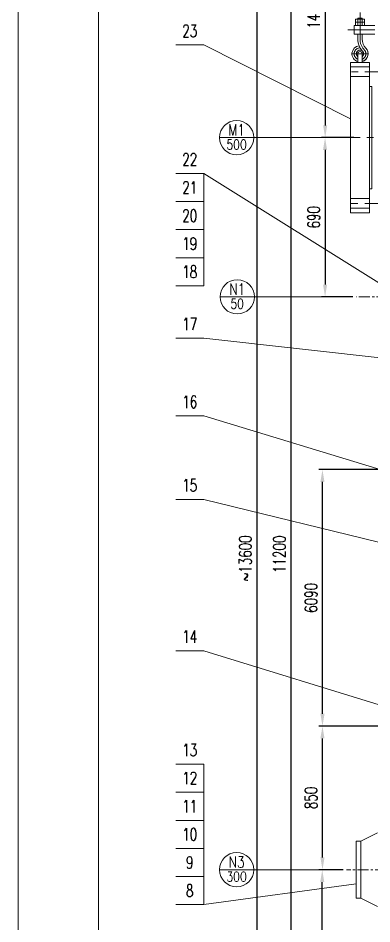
# Model space of a CAD drawing. Header units: millimetres. Extents: x -20190 to -19596, y -22267 to -21426.
# Drawn here: x -20190.3 to -20089.5, y -21884.9 to -21627.1 of the extents above; entities that cross this region are included whole.
import ezdxf
from ezdxf.enums import TextEntityAlignment as Align

# ---------------------------------------------------------------- set-up
doc = ezdxf.new("R2010")
doc.units = ezdxf.units.MM
doc.linetypes.add('CENTER', pattern=[50.8, 31.75, -6.35, 6.35, -6.35])
for name, color, linetype, lineweight in [('1粗实线', 2, 'Continuous', 50), ('2', 7, 'Continuous', 20), ('4中心线', 1, 'CENTER', 15)]:
    doc.layers.add(name, color=color, linetype=linetype, lineweight=lineweight)
doc.layers.add('CEN', color=1, linetype='CENTER')
doc.styles.add('PC_TEXTSTYLE', font='romans.shx', dxfattribs={"width": 0.8, "bigfont": 'gbcbig.shx'})
doc.styles.add('SPM', font='romans.shx', dxfattribs={"width": 0.71, "height": 3.5, "bigfont": 'gbcbig.shx'})
doc.dimstyles.new('SPM-20', dxfattribs={"dimtxt": 3.5, "dimasz": 3.5, "dimexe": 1, "dimexo": 1, "dimgap": 1.5, "dimtad": 1, "dimlfac": 20, "dimdsep": 46, "dimtxsty": 'SPM', "dimcen": 3.5, "dimclrd": 3, "dimclre": 3, "dimclrt": 3, "dimadec": 0, "dimazin": 0, "dimtfac": 1, "dimtmove": 0, "dimatfit": 3, "dimfxl": 1.25, "dimarcsym": 1})

# ---------------------------------------------------------------- blocks, each defined once
blk = doc.blocks.new('*D115')
at = {"layer": '2', "color": 7, "lineweight": -2}
for p, q in [((-20097.73, -21869.5), (-20104.67, -21869.5)), ((-20103.67, -21947.12), (-20103.67, -21873)), ((-20065.99, -21950.62), (-20104.67, -21950.62))]:
    blk.add_line(p, q, dxfattribs=at)
at = {"layer": '2', "color": 7}
for points in [[(-20104.26, -21873), (-20103.09, -21873), (-20103.67, -21869.5)], [(-20104.26, -21947.12), (-20103.09, -21947.12), (-20103.67, -21950.62)]]:
    blk.add_solid(points, dxfattribs=at)
at = {"layer": 'Defpoints', "color": 0}
for p in [(-20103.67, -21869.5), (-20096.73, -21869.5), (-20064.99, -21950.62)]:
    blk.add_point(p, dxfattribs=at)
at = {"layer": '2', "color": 7, "lineweight": 13, "insert": (-20106.92, -21909.06), "char_height": 3.5, "attachment_point": 5, "rotation": 90, "style": 'SPM'}
blk.add_mtext('1600', dxfattribs=at)
blk = doc.blocks.new('*D79')
at = {"layer": '2', "color": 7, "lineweight": -2}
for p, q in [((-20062.74, -21828.61), (-20104.61, -21828.61)), ((-20103.61, -21866), (-20103.61, -21832.11)), ((-20098.73, -21869.5), (-20104.61, -21869.5))]:
    blk.add_line(p, q, dxfattribs=at)
at = {"layer": '2', "color": 7}
for points in [[(-20104.2, -21832.11), (-20103.03, -21832.11), (-20103.61, -21828.61)], [(-20104.2, -21866), (-20103.03, -21866), (-20103.61, -21869.5)]]:
    blk.add_solid(points, dxfattribs=at)
at = {"layer": 'Defpoints', "color": 0}
for p in [(-20103.61, -21828.61), (-20061.74, -21828.61), (-20097.73, -21869.5)]:
    blk.add_point(p, dxfattribs=at)
at = {"layer": '2', "color": 7, "lineweight": 13, "insert": (-20106.86, -21849.06), "char_height": 3.5, "attachment_point": 5, "rotation": 90, "style": 'SPM'}
blk.add_mtext('850', dxfattribs=at)
blk = doc.blocks.new('*D80')
at = {"layer": '2', "color": 7, "lineweight": -2}
for p, q in [((-20062.29, -21755.62), (-20104.61, -21755.62)), ((-20103.61, -21825.11), (-20103.61, -21759.12)), ((-20062.29, -21828.61), (-20104.61, -21828.61))]:
    blk.add_line(p, q, dxfattribs=at)
at = {"layer": '2', "color": 7}
for points in [[(-20104.2, -21759.12), (-20103.03, -21759.12), (-20103.61, -21755.62)], [(-20104.2, -21825.11), (-20103.03, -21825.11), (-20103.61, -21828.61)]]:
    blk.add_solid(points, dxfattribs=at)
at = {"layer": 'Defpoints', "color": 0}
for p in [(-20103.61, -21755.62), (-20061.29, -21755.62), (-20061.29, -21828.61)]:
    blk.add_point(p, dxfattribs=at)
at = {"layer": '2', "color": 7, "lineweight": 13, "insert": (-20106.86, -21792.12), "char_height": 3.5, "attachment_point": 5, "rotation": 90, "style": 'SPM'}
blk.add_mtext('6090', dxfattribs=at)
blk = doc.blocks.new('*D117')
at = {"layer": '2', "color": 7, "lineweight": -2}
for p, q in [((-20065.99, -21590.62), (-20113.6, -21590.62)), ((-20112.6, -21594.12), (-20112.6, -21947.12)), ((-20065.99, -21950.62), (-20113.6, -21950.62))]:
    blk.add_line(p, q, dxfattribs=at)
at = {"layer": '2', "color": 7}
for points in [[(-20113.18, -21594.12), (-20112.02, -21594.12), (-20112.6, -21590.62)], [(-20113.18, -21947.12), (-20112.02, -21947.12), (-20112.6, -21950.62)]]:
    blk.add_solid(points, dxfattribs=at)
at = {"layer": 'Defpoints', "color": 0}
for p in [(-20064.99, -21590.62), (-20112.6, -21950.62), (-20064.99, -21950.62)]:
    blk.add_point(p, dxfattribs=at)
at = {"layer": '2', "color": 7, "lineweight": 13, "insert": (-20115.85, -21779.7), "char_height": 3.5, "attachment_point": 5, "rotation": 90, "style": 'SPM'}
blk.add_mtext('11200', dxfattribs=at)
blk = doc.blocks.new('*D84')
at = {"layer": '2', "color": 7, "lineweight": -2}
for p, q in [((-20035.24, -21545.56), (-20123.32, -21545.56)), ((-20122.32, -21549.06), (-20122.32, -22022.12)), ((-20072.49, -22025.62), (-20123.32, -22025.62))]:
    blk.add_line(p, q, dxfattribs=at)
at = {"layer": '2', "color": 7}
for points in [[(-20122.9, -21549.06), (-20121.73, -21549.06), (-20122.32, -21545.56)], [(-20122.9, -22022.12), (-20121.73, -22022.12), (-20122.32, -22025.62)]]:
    blk.add_solid(points, dxfattribs=at)
at = {"layer": 'Defpoints', "color": 0}
for p in [(-20034.24, -21545.56), (-20122.32, -22025.62), (-20071.49, -22025.62)]:
    blk.add_point(p, dxfattribs=at)
at = {"layer": '2', "color": 7, "lineweight": 13, "insert": (-20125.57, -21780.93), "char_height": 3.5, "attachment_point": 5, "rotation": 90, "style": 'SPM'}
blk.add_mtext('~13600', dxfattribs=at)
blk = doc.blocks.new('*D145')
at = {"layer": '2', "color": 7, "lineweight": -2}
for p, q in [((-20065.99, -21590.62), (-20103.84, -21590.62)), ((-20102.84, -21594.12), (-20102.84, -21657.62)), ((-20094.7, -21661.12), (-20103.84, -21661.12))]:
    blk.add_line(p, q, dxfattribs=at)
at = {"layer": '2', "color": 7}
for points in [[(-20103.42, -21594.12), (-20102.26, -21594.12), (-20102.84, -21590.62)], [(-20103.42, -21657.62), (-20102.26, -21657.62), (-20102.84, -21661.12)]]:
    blk.add_solid(points, dxfattribs=at)
at = {"layer": 'Defpoints', "color": 0}
for p in [(-20064.99, -21590.62), (-20102.84, -21661.12), (-20093.7, -21661.12)]:
    blk.add_point(p, dxfattribs=at)
at = {"layer": '2', "color": 7, "lineweight": 13, "insert": (-20106.09, -21625.87), "char_height": 3.5, "attachment_point": 5, "rotation": 90, "style": 'SPM'}
blk.add_mtext('1410', dxfattribs=at)
blk = doc.blocks.new('*D144')
at = {"layer": '2', "color": 7, "lineweight": -2}
for p, q in [((-20103.84, -21661.12), (-20103.87, -21661.12)), ((-20102.87, -21664.62), (-20102.87, -21702.94)), ((-20094.97, -21706.44), (-20103.87, -21706.44))]:
    blk.add_line(p, q, dxfattribs=at)
at = {"layer": '2', "color": 7}
for points in [[(-20103.45, -21664.62), (-20102.29, -21664.62), (-20102.87, -21661.12)], [(-20103.45, -21702.94), (-20102.29, -21702.94), (-20102.87, -21706.44)]]:
    blk.add_solid(points, dxfattribs=at)
at = {"layer": 'Defpoints', "color": 0}
for p in [(-20102.84, -21661.12), (-20102.87, -21706.44), (-20093.97, -21706.44)]:
    blk.add_point(p, dxfattribs=at)
at = {"layer": '2', "color": 7, "lineweight": 13, "insert": (-20106.12, -21683.78), "char_height": 3.5, "attachment_point": 5, "rotation": 90, "style": 'SPM'}
blk.add_mtext('690', dxfattribs=at)

msp = doc.modelspace()

# ---------------------------------------------------------------- linework, layer by layer
at = {"layer": '1粗实线', "color": 7, "lineweight": 13}
for p, q in [((-20167.35281, -22257.29634), (-20167.35281, -21436.45984)), ((-20094.16392, -21629.19143), (-20094.16392, -21627.3581)), ((-20091.68507, -21627.3581), (-20094.16392, -21627.3581)), ((-20093.5495, -21629.19143), (-20093.5495, -21627.14352)), ((-20093.5495, -21627.14352), (-20092.2995, -21627.14352)), ((-20092.2995, -21629.19143), (-20092.2995, -21627.14352)), ((-20091.68507, -21629.19143), (-20091.68507, -21627.3581)), ((-20094.59116, -21631.69143), (-20094.59116, -21629.19143)), ((-20094.59116, -21629.19143), (-20088.6545, -21629.19143)), ((-20091.68507, -21628.27477), (-20094.16392, -21628.27477)), ((-20094.59116, -21631.69143), (-20088.6545, -21631.69143)), ((-20093.5495, -21633.08102), (-20093.5495, -21631.69143)), ((-20092.2995, -21633.08102), (-20092.2995, -21631.69143)), ((-20093.5495, -21639.74768), (-20093.5495, -21637.24768)), ((-20092.2995, -21639.74768), (-20092.2995, -21637.24768)), ((-20095.6245, -21639.74768), (-20090.2245, -21639.74768)), ((-20095.6245, -21639.74768), (-20095.6245, -21682.49768)), ((-20092.2995, -21639.74768), (-20093.5495, -21639.74768)), ((-20090.2245, -21682.49768), (-20090.2245, -21639.74768)), ((-20095.6245, -21641.01018), (-20090.2245, -21641.01018)), ((-20095.6245, -21643.76018), (-20090.2245, -21643.76018)), ((-20090.2245, -21646.52268), (-20089.5895, -21646.52268)), ((-20089.9095, -21646.52268), (-20089.5895, -21646.52268)), ((-20089.5895, -21675.72268), (-20089.5895, -21646.52268)), ((-20089.5895, -21646.52268), (-20089.5895, -21675.72268)), ((-20089.5895, -21675.72268), (-20090.2245, -21675.72268)), ((-20095.6245, -21678.48518), (-20090.2245, -21678.48518)), ((-20095.6245, -21681.23518), (-20090.2245, -21681.23518)), ((-20095.6245, -21682.49768), (-20090.2245, -21682.49768)), ((-20092.67896, -21861.37633), (-20087.95637, -21859.02246)), ((-20093.98137, -21861.39996), (-20093.98137, -21877.59496)), ((-20093.98137, -21861.39996), (-20092.77933, -21861.39996)), ((-20092.72637, -21861.39996), (-20092.72637, -21877.59496)), ((-20093.98137, -21877.59496), (-20092.77933, -21877.59496)), ((-20092.67896, -21877.61858), (-20087.95637, -21879.97246))]:
    msp.add_line(p, q, dxfattribs=at)
for centre, radius, start, end in [((-20088.5495, -21633.08102), 5, 180, 223.602819), ((-20088.5495, -21633.08102), 3.75, 180, 223.602819), ((-20092.9245, -21637.24768), 2.29167, 96.3728492, 254.1733799), ((-20092.9245, -21637.24768), 1.04167, 306.8698976, 233.1301024), ((-20092.9245, -21637.24768), 0.625, 0, 180), ((-20092.9245, -21637.24768), 2.29167, 285.8266201, 43.602819), ((-20092.9245, -21637.24768), 2.29167, 292.0243128, 43.602819), ((-20092.77933, -21861.17496), 0.225, 270, 296.4929357), ((-20092.77933, -21877.81996), 0.225, 63.5070643, 90)]:
    msp.add_arc(centre, radius, start, end, dxfattribs=at)
at = {"layer": '2', "color": 7, "lineweight": 13}
for p, q in [((-20137.40298, -21634.72574), (-20145.40298, -21634.72574)), ((-20095.6245, -21655.74828), (-20137.40298, -21634.72574)), ((-20123.17724, -21661.12268), (-20132.93101, -21661.12268)), ((-20103.84125, -21661.12268), (-20123.17724, -21661.12268)), ((-20137.40298, -21671.30611), (-20145.40298, -21671.30611)), ((-20081.20132, -21706.43521), (-20137.40298, -21671.30611)), ((-20137.40298, -21679.30611), (-20137.40298, -21671.30611)), ((-20137.40298, -21679.30611), (-20145.40298, -21679.30611)), ((-20137.40298, -21687.30611), (-20137.40298, -21679.30611)), ((-20137.40298, -21687.30611), (-20145.40298, -21687.30611)), ((-20137.40298, -21695.30611), (-20137.40298, -21687.30611)), ((-20137.40298, -21695.30611), (-20145.40298, -21695.30611)), ((-20137.40298, -21703.30611), (-20137.40298, -21695.30611)), ((-20137.40298, -21703.30611), (-20145.40298, -21703.30611)), ((-20123.00403, -21706.43521), (-20132.7578, -21706.43521)), ((-20103.86962, -21706.43521), (-20123.00403, -21706.43521)), ((-20137.40298, -21718.18592), (-20145.40298, -21718.18592)), ((-20137.40298, -21718.18592), (-20054.14762, -21727.54613)), ((-20137.40298, -21740.32645), (-20145.40298, -21740.32645)), ((-20047.51128, -21767.58845), (-20137.40298, -21740.32645)), ((-20137.40298, -21764.07419), (-20145.40298, -21764.07419)), ((-20137.40298, -21764.07419), (-20064.98937, -21781.86715)), ((-20137.40298, -21807.15351), (-20145.40298, -21807.15351)), ((-20059.54618, -21831.25564), (-20137.40298, -21807.15351)), ((-20137.40298, -21839.43809), (-20145.40298, -21839.43809)), ((-20137.40298, -21847.43809), (-20137.40298, -21839.43809)), ((-20137.40298, -21847.43809), (-20145.40298, -21847.43809)), ((-20137.40298, -21855.43809), (-20137.40298, -21847.43809)), ((-20137.40298, -21855.43809), (-20145.40298, -21855.43809)), ((-20137.40298, -21863.43809), (-20137.40298, -21855.43809)), ((-20137.40298, -21863.43809), (-20145.40298, -21863.43809)), ((-20137.40298, -21871.43809), (-20137.40298, -21863.43809)), ((-20123.17724, -21869.49746), (-20132.93101, -21869.49746)), ((-20104.67177, -21869.49746), (-20123.17724, -21869.49746)), ((-20122.79118, -21869.49746), (-20122.79118, -21869.49746)), ((-20137.40298, -21871.43809), (-20145.40298, -21871.43809)), ((-20137.40298, -21879.43809), (-20137.40298, -21871.43809)), ((-20093.98137, -21873.50498), (-20137.40298, -21879.43809)), ((-20137.40298, -21879.43809), (-20145.40298, -21879.43809))]:
    msp.add_line(p, q, dxfattribs=at)
msp.add_lwpolyline([(-20190.26569, -21426.45984), (-20190.26569, -22267.29437), (-19596.38256, -22267.29437), (-19596.38256, -21426.45984)], close=True, dxfattribs=at)
for centre in [(-20128.05413, -21661.12268), (-20127.88091, -21706.43521), (-20128.05413, -21869.49746)]:
    msp.add_circle(centre, 4.87689, dxfattribs=at)
at = {"layer": '4中心线', "color": 7, "lineweight": 13, "ltscale": 0.3}
for p, q in [((-20092.9245, -21633.08102), (-20092.9245, -21625.52924)), ((-20088.6545, -21630.44143), (-20096.35582, -21630.44143)), ((-20081.99149, -21642.38518), (-20096.58285, -21642.38518)), ((-20047.18498, -21661.12268), (-20099.94752, -21661.12268)), ((-20082.07009, -21679.86018), (-20096.86059, -21679.86018))]:
    msp.add_line(p, q, dxfattribs=at)
at = {"layer": '4中心线', "color": 7, "lineweight": 13, "ltscale": 0.1}
for p, q in [((-20018.98937, -21706.43521), (-20093.97037, -21706.43521)), ((-19978.7388, -21869.49746), (-20096.7334, -21869.49746))]:
    msp.add_line(p, q, dxfattribs=at)
at = {"layer": '4中心线', "color": 7, "lineweight": 13, "ltscale": 0.3}
msp.add_arc((-20088.5495, -21633.08102), 4.375, 180, 223.602819, dxfattribs=at)
at = {"layer": 'CEN', "color": 7, "lineweight": 13}
msp.add_line((-20095.1745, -21637.24768), (-20090.6745, -21637.24768), dxfattribs=at)
for start, end in [(88.4450057, 247.9756872), (292.0243128, 43.602819)]:
    msp.add_arc((-20092.9245, -21637.24768), 1.66667, start, end, dxfattribs=at)

# ---------------------------------------------------------------- texts
at = {"layer": '2', "color": 7, "lineweight": 13, "style": 'SPM', "width": 0.71}
for s, p in [('23', (-20141.40298, -21630.72574)), ('22', (-20141.40298, -21667.30611)), ('21', (-20141.40298, -21675.30611)), ('20', (-20141.40298, -21683.30611)), ('19', (-20141.40298, -21691.30611)), ('18', (-20141.40298, -21699.30611)), ('17', (-20141.40298, -21714.18592)), ('16', (-20141.40298, -21736.32645)), ('15', (-20141.40298, -21760.07419)), ('14', (-20141.40298, -21803.15351)), ('13', (-20141.40298, -21835.43809)), ('12', (-20141.40298, -21843.43809)), ('11', (-20141.40298, -21851.43809)), ('10', (-20141.40298, -21859.43809)), ('9', (-20141.40298, -21867.43809)), ('8', (-20141.40298, -21875.43809))]:
    msp.add_text(s, height=3.5, dxfattribs=at).set_placement(p, align=Align.MIDDLE)
at = {"layer": '2', "color": 7, "lineweight": 13, "style": 'PC_TEXTSTYLE', "width": 0.8}
for s, height, p in [('M1', 3.2, (-20128.05413, -21658.92027)), ('500', 2.8, (-20128.05413, -21663.08691)), ('N1', 3.2, (-20127.88091, -21704.2328)), ('50', 2.8, (-20127.88091, -21708.39944)), ('N3', 3.2, (-20128.05413, -21867.29505)), ('300', 2.8, (-20128.05413, -21871.46169))]:
    msp.add_text(s, height=height, dxfattribs=at).set_placement(p, align=Align.MIDDLE_CENTER)

# ---------------------------------------------------------------- dimensions: what is measured, and where the dimension line sits
at = {"layer": '2', "color": 7, "lineweight": 13}
for base, p1, p2, text, picture, middle in [((-20122.31687, -22025.62268), (-20034.23937, -21545.5637), (-20071.48937, -22025.62268), '~13600', '*D84', (-20122.31687, -21780.92898)), ((-20112.60047, -21950.62268), (-20064.98937, -21590.62268), (-20064.98937, -21950.62268), '11200', '*D117', (-20112.60047, -21779.70298)), ((-20103.67177, -21869.49746), (-20064.98937, -21950.62268), (-20096.7334, -21869.49746), '1600', '*D115', (-20103.67177, -21909.05808))]:
    dim = msp.add_linear_dim(base=base, p1=p1, p2=p2, angle=90, text=text, dimstyle='SPM-20', override={"dimclrd": 7, "dimclre": 7, "dimclrt": 7}, dxfattribs=at)
    dim.commit()
    dim.dimension.update_dxf_attribs({"geometry": picture, "text_midpoint": middle, "dimtype": 160})
dim = msp.add_linear_dim(base=(-20102.84125, -21661.12268), p1=(-20064.98937, -21590.62268), p2=(-20093.70207, -21661.12268), angle=90, dimstyle='SPM-20', override={"dimclrd": 7, "dimclre": 7, "dimclrt": 7}, dxfattribs=at)
dim.commit()
dim.dimension.update_dxf_attribs({"geometry": '*D145', "text_midpoint": (-20106.09125, -21625.87268)})
for base, p1, p2, text, picture, middle in [((-20102.86962, -21706.43521), (-20102.84125, -21661.12268), (-20093.97037, -21706.43521), '690', '*D144', (-20106.11962, -21683.77895)), ((-20103.61271, -21755.62268), (-20061.28937, -21828.61398), (-20061.28937, -21755.62268), '6090', '*D80', (-20106.86271, -21792.11833)), ((-20103.61271, -21828.61398), (-20097.7334, -21869.49746), (-20061.73584, -21828.61398), '850', '*D79', (-20106.86271, -21849.05572))]:
    dim = msp.add_linear_dim(base=base, p1=p1, p2=p2, angle=90, text=text, dimstyle='SPM-20', override={"dimclrd": 7, "dimclre": 7, "dimclrt": 7}, dxfattribs=at)
    dim.commit()
    dim.dimension.update_dxf_attribs({"geometry": picture, "text_midpoint": middle})

doc.saveas('drawing.dxf')
